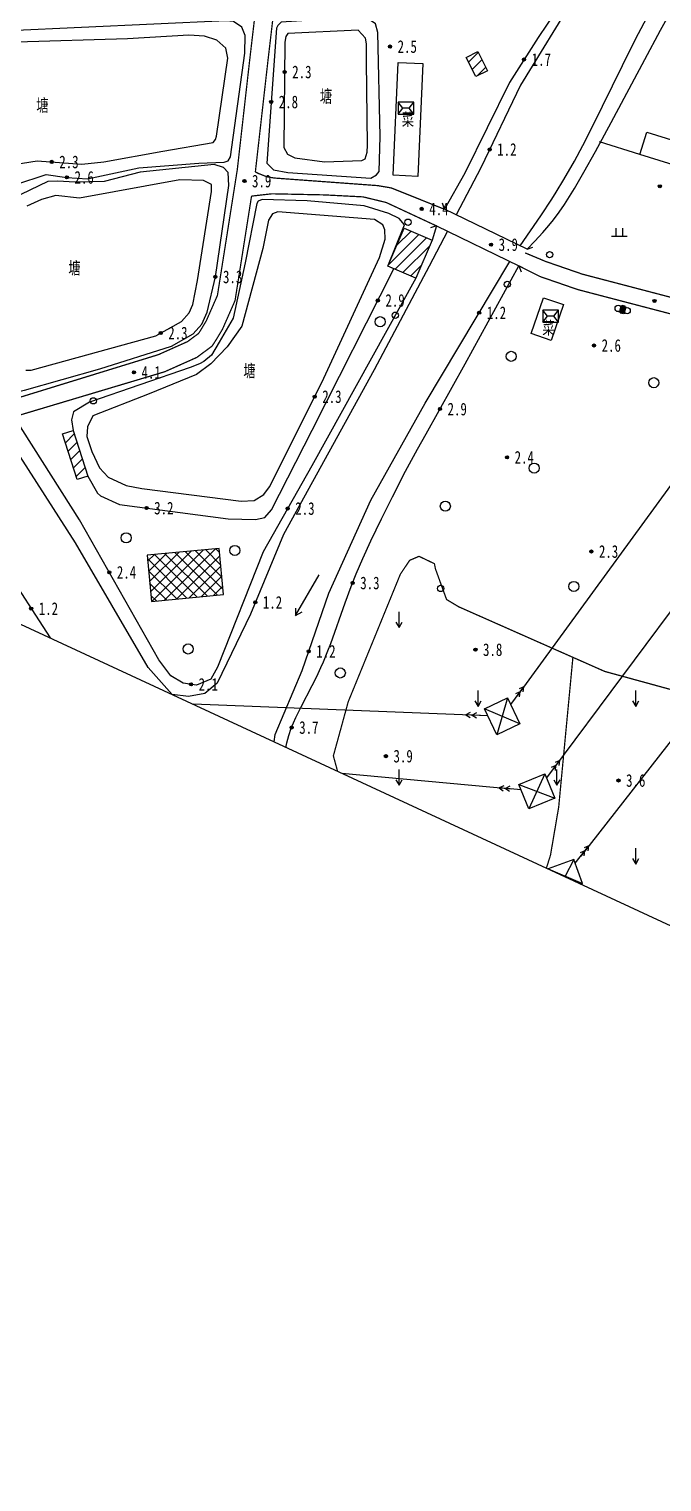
# Model space of a CAD drawing. Header units: metres. Extents: x 494039 to 619385, y 3351420 to 3402703.
# Drawn here: x 583894.4 to 584094.9, y 3394767.6 to 3395228.5 of the extents above; entities that cross this region are included whole.
import ezdxf
from ezdxf.enums import TextEntityAlignment as Align

# ---------------------------------------------------------------- set-up
doc = ezdxf.new("R2010")
doc.units = ezdxf.units.M
doc.linetypes.add('8521', pattern=[0])
doc.linetypes.add('9610', pattern=[0])
for name, color, linetype in [('210100', 130, 'Continuous'), ('230102', 141, 'Continuous'), ('261301', 141, 'Continuous'), ('310300', 8, 'Continuous'), ('310500', 8, 'Continuous'), ('330400', 8, 'Continuous'), ('420500', 8, 'Continuous'), ('430300', 8, 'Continuous'), ('510301', 8, 'Continuous'), ('510303', 8, 'Continuous'), ('510402', 8, 'Continuous'), ('541000', 8, 'Continuous'), ('720100', 8, 'Continuous'), ('760201', 8, '8521'), ('810100', 8, '9610'), ('810200', 8, 'Continuous'), ('810301', 8, 'Continuous'), ('810302', 8, 'Continuous'), ('810501', 8, 'Continuous'), ('范围线', 8, 'Continuous')]:
    doc.layers.add(name, color=color, linetype=linetype)
pattern_1 = [(45, (0, 0), (-1.767766953, 1.767766953), [])]

# ---------------------------------------------------------------- blocks, each defined once
blk = doc.blocks.new('gc170')
at = {"linetype": 'Continuous'}
blk.add_circle((0, 0), 0.5, dxfattribs=at)
blk = doc.blocks.new('gu')
at = {"flags": 128}
for points in [[(3.75, 0), (-3.75, 0)], [(2.71, -0.6), (3.75, 0), (3.75, 0), (2.71, 0.6)]]:
    blk.add_lwpolyline(points, dxfattribs=at)
blk = doc.blocks.new('p_point')
for radius in [0.25, 0.2, 0.15, 0.1, 0.05]:
    blk.add_circle((0, 0), radius)
blk.add_point((0, 0))
blk = doc.blocks.new('vm')
at = {"linetype": 'Continuous'}
for p, q in [((1.25, 0), (-1.25, 0)), ((-0.5, 0), (-0.5, 1.3)), ((0.5, 1.3), (0.5, 0))]:
    blk.add_line(p, q, dxfattribs=at)
blk = doc.blocks.new('v1')
blk.add_circle((0, 0), 0.8)
blk = doc.blocks.new('gc120')
for p, q in [((0, 0), (0, 2.5)), ((-0.5, 0.87), (0, 0)), ((0, 0), (0.5, 0.87))]:
    blk.add_line(p, q)
blk = doc.blocks.new('gc013a')
at = {"linetype": 'Continuous'}
blk.add_line((0.5, 0), (4, 0), dxfattribs=at)
at = {"linetype": 'Continuous', "flags": 128}
for points in [[(2.31, -0.4), (3, 0), (2.31, 0.4)], [(3.31, -0.4), (4, 0), (3.31, 0.4)]]:
    blk.add_lwpolyline(points, dxfattribs=at)
blk = doc.blocks.new('mf')
for p, q in [((1.25, 0.95), (-1.25, 0.95)), ((-1.25, 0.95), (-1.25, -0.95)), ((0.5, 0), (-0.5, 0)), ((1.25, -0.95), (1.25, 0.95)), ((-1.25, -0.95), (1.25, -0.95))]:
    blk.add_line(p, q)
at = {"flags": 128}
for points in [[(-1.25, -0.95), (-0.5, 0), (-1.25, 0.95)], [(1.25, -0.95), (0.5, 0), (1.25, 0.95)]]:
    blk.add_lwpolyline(points, dxfattribs=at)
blk = doc.blocks.new('1-3&1-4')
at = {"layer": '310300', "linetype": 'Continuous'}
h = blk.add_hatch(dxfattribs=at)
h.set_pattern_fill('ANSI31', color=8, scale=20, style=0)
h.set_pattern_definition(pattern_1)
h.paths.add_polyline_path([(584032.862, 3395219.4509), (584036.5446, 3395221.3138), (584039.6059, 3395215.2621), (584035.9233, 3395213.3992)])
h = blk.add_hatch(dxfattribs=at)
h.set_pattern_fill('ANSI31', color=8, scale=20, style=0)
h.set_pattern_definition(pattern_1)
h.paths.add_polyline_path([(584016.946, 3395149.4396), (584008.0338, 3395153.267), (584013.2111, 3395165.3223), (584022.1233, 3395161.4949)])
h = blk.add_hatch(dxfattribs=at)
h.set_pattern_fill('ANSI31', color=8, scale=20, style=0)
h.set_pattern_definition(pattern_1)
h.paths.add_polyline_path([(583904.961, 3395100.0994), (583908.2912, 3395101.1701), (583912.9599, 3395086.6495), (583909.6296, 3395085.5787)])
at = {"layer": '310500', "linetype": 'Continuous'}
h = blk.add_hatch(dxfattribs=at)
h.set_pattern_fill('ANSI37', color=8, scale=20, style=0)
h.set_pattern_definition([(45, (0, 0), (-1.767766953, 1.767766953), []), (135, (0, 0), (-1.767766953, -1.767766953), [])])
h.paths.add_polyline_path([(583955.9284, 3395049.0705), (583954.5623, 3395063.7579), (583931.7449, 3395061.6356), (583933.111, 3395046.9482)])
at = {"layer": '210100', "color": 141, "linetype": 'Continuous', "flags": 128}
for points in [[(584067.7571, 3395239.5019), (584050.0744, 3395210.6328), (584037.5606, 3395184.461), (584029.7158, 3395169.5187)], [(584049.9929, 3395159.677), (584056.5289, 3395169.2525), (584060.0024, 3395174.5254), (584061.4137, 3395176.742), (584063.8775, 3395180.7736), (584067.2062, 3395186.576), (584069.8663, 3395191.549), (584072.9427, 3395197.5813), (584082.3953, 3395216.8757), (584085.937, 3395223.9832), (584087.493, 3395227.0185), (584090.1664, 3395232.0535)], [(583972.0087, 3395002.3956), (583972.37, 3395004.7551), (583980.8868, 3395025.0088), (583989.3415, 3395049.5491), (584002.6998, 3395079.0704), (584019.8801, 3395109.8234), (584046.7444, 3395154.735)]]:
    blk.add_lwpolyline(points, dxfattribs=at)
for points, elevation in [([(584026.9884, 3395164.3238), (584021.1743, 3395153.2495), (584003.7646, 3395120.3794), (583974.9419, 3395068.1266), (583964.5001, 3395042.8996), (583954.0054, 3395021.0051), (583950.0761, 3395017.7581), (583944.9218, 3395016.7195), (583939.6791, 3395017.4037), (583932.0782, 3395025.9577), (583909.0821, 3395065.5438), (583884.4784, 3395103.7273)], 0.302), ([(583866.557, 3395097.5942), (583869.868, 3395091.1587), (583886.1088, 3395058.3991), (583901.0615, 3395035.331)], 0.3167)]:
    blk.add_lwpolyline(points, dxfattribs=dict(at, elevation=elevation))
at = {"layer": '230102', "color": 141, "linetype": 'Continuous', "flags": 128}
for points, elevation in [([(583998.6745, 3395228.1365), (583976.3637, 3395227.0868), (583975.7395, 3395226.0598), (583975.4515, 3395224.2801), (583975.1216, 3395190.914), (583976.2786, 3395188.7493), (583978.5441, 3395187.6548), (583988.0408, 3395186.403), (583999.8194, 3395186.795), (584000.8846, 3395187.342), (584001.5149, 3395189.4341), (584001.5949, 3395191.6756), (584001.2884, 3395218.1468), (584001.2932, 3395223.7304), (584001.0212, 3395225.5433)], 1.916), ([(583968.4497, 3395158.8741), (583961.803, 3395134.2256), (583957.1822, 3395127.6771), (583951.9902, 3395122.2985), (583947.3878, 3395118.9447), (583932.4613, 3395112.7668), (583914.5474, 3395105.7402), (583912.8207, 3395102.2965), (583912.7089, 3395099.25), (583914.2132, 3395094.4932), (583916.6693, 3395089.3438), (583919.4473, 3395086.3811), (583925.1296, 3395083.6769), (583930.0429, 3395082.7202), (583961.6051, 3395078.745), (583965.7327, 3395078.9052), (583968.7414, 3395080.8415), (583970.597, 3395083.2919), (583987.1186, 3395116.3547), (584005.3849, 3395156.0558), (584007.1654, 3395161.8488), (584007.1284, 3395164.802), (584006.5188, 3395166.3611), (584003.8132, 3395168.088), (583973.2476, 3395170.5356), (583971.4697, 3395169.8703), (583970.2485, 3395167.861)], 2.1973)]:
    blk.add_lwpolyline(points, close=True, dxfattribs=dict(at, elevation=elevation))
for points, elevation in [([(583873.7164, 3395182.978), (583896.9399, 3395186.7013), (583911.0813, 3395185.5693), (583918.0731, 3395186.379), (583936.7706, 3395189.7281), (583952.711, 3395192.4555), (583953.4292, 3395193.4866), (583953.7981, 3395194.5456), (583957.3537, 3395219.2273), (583956.7406, 3395222.4365), (583953.8928, 3395224.9816), (583949.9488, 3395226.1746), (583945.0189, 3395226.4985), (583925.5644, 3395225.3912), (583890.3886, 3395224.2655)], 2.1341), ([(583893.2869, 3395120.3184), (583895.0066, 3395120.2858), (583934.5116, 3395131.2005), (583942.6553, 3395135.7104), (583945.1305, 3395138.427), (583946.3018, 3395141.1077), (583947.7437, 3395148.7539), (583952.1533, 3395176.9528), (583952.1927, 3395179.127), (583949.6598, 3395180.3833), (583942.1218, 3395180.6356), (583910.3209, 3395174.8594), (583902.8684, 3395175.702), (583898.2659, 3395174.4554), (583893.6581, 3395172.2962)], 2.0643)]:
    blk.add_lwpolyline(points, dxfattribs=dict(at, elevation=elevation))
at = {"layer": '310300', "color": 8, "linetype": 'Continuous', "elevation": 5.409, "flags": 128}
blk.add_lwpolyline([(584032.862, 3395219.4509), (584036.5446, 3395221.3138), (584039.6059, 3395215.2621), (584035.9233, 3395213.3992)], close=True, dxfattribs=at)
at = {"layer": '310300', "color": 8, "linetype": 'Continuous', "flags": 128}
for points in [[(584016.946, 3395149.4396), (584008.0338, 3395153.267), (584013.2111, 3395165.3223), (584022.1233, 3395161.4949)], [(583904.961, 3395100.0994), (583908.2912, 3395101.1701), (583912.9599, 3395086.6495), (583909.6296, 3395085.5787)]]:
    blk.add_lwpolyline(points, close=True, dxfattribs=at)
at = {"layer": '310500', "color": 8, "linetype": 'Continuous', "elevation": 13.1523, "flags": 128}
blk.add_lwpolyline([(583955.9284, 3395049.0705), (583954.5623, 3395063.7579), (583931.7449, 3395061.6356), (583933.111, 3395046.9482)], close=True, dxfattribs=at)
at = {"layer": '330400', "color": 8, "linetype": 'Continuous', "flags": 128}
blk.add_lwpolyline([(584011.3099, 3395217.8609), (584019.1381, 3395217.5145), (584017.5553, 3395181.7447), (584009.7271, 3395182.0911)], close=True, dxfattribs=at)
for points, elevation in [([(584090.164, 3395195.7644), (584135.8149, 3395181.6014), (584133.6242, 3395174.5403), (584087.9733, 3395188.7033)], 4.4378), ([(584063.758, 3395141.0505), (584059.8443, 3395129.6755), (584053.4959, 3395131.8597), (584057.4096, 3395143.2347)], 3.7694)]:
    blk.add_lwpolyline(points, close=True, dxfattribs=dict(at, elevation=elevation))
at = {"layer": '420500', "color": 8, "linetype": 'Continuous', "const_width": 0.4, "flags": 128}
for points in [[(583887.9342, 3395110.5826), (583935.3115, 3395125.1838), (583944.5715, 3395129.3258), (583948.0742, 3395131.9191), (583948.6183, 3395132.7584), (583950.4909, 3395135.8624), (583954.0495, 3395143.9703), (583960.3542, 3395183.9324), (583964.2737, 3395218.6134), (583968.6363, 3395255.8656), (583975.8863, 3395311.8011), (583982.9893, 3395369.1663), (583990.5885, 3395421.4824), (584002.4055, 3395487.4376)], [(584007.226, 3395482.2324), (583996.2895, 3395420.563), (583988.712, 3395368.3965), (583981.6144, 3395311.0753), (583974.3669, 3395255.1587), (583970.0098, 3395217.9533), (583966.0773, 3395183.158)], [(584026.0331, 3395171.3061), (584009.1587, 3395178.069), (584004.851, 3395178.8102), (583972.0177, 3395181.2178), (583969.6724, 3395181.6259), (583967.0191, 3395182.6755), (583966.0773, 3395183.158)], [(583964.8664, 3395175.4824), (583959.6365, 3395142.3332), (583955.6278, 3395133.1997), (583953.5139, 3395129.6958), (583952.3503, 3395127.9009), (583947.5024, 3395124.3116), (583937.3261, 3395119.7597), (583889.6719, 3395105.5047)], [(583964.8664, 3395175.4824), (583971.3342, 3395176.2135), (583987.9614, 3395175.865), (584000.2089, 3395175.2355), (584007.5472, 3395173.4546), (584023.4724, 3395166.0303)], [(584049.6185, 3395153.3401), (584056.3456, 3395149.9501), (584068.2719, 3395145.8325), (584129.8784, 3395129.6904), (584189.4395, 3395115.3718), (584245.6418, 3395100.9841), (584290.5465, 3395090.2584), (584331.6521, 3395080.5066)], [(584051.617, 3395157.4576), (584058.1184, 3395154.7335), (584069.7545, 3395150.7161), (584131.1204, 3395134.6372), (584190.668, 3395120.3218), (584246.8667, 3395105.9351), (584291.7276, 3395095.2198), (584338.9608, 3395083.8235)]]:
    blk.add_lwpolyline(points, dxfattribs=at)
at = {"layer": '430300', "color": 8, "linetype": 'Continuous'}
for p, q in [((584026.0331, 3395171.3061), (584025.3783, 3395173.1959)), ((584023.4724, 3395166.0303), (584021.5826, 3395165.3755)), ((584052.1791, 3395158.6159), (584054.0689, 3395159.2707)), ((584049.6185, 3395153.3401), (584050.2733, 3395151.4503))]:
    blk.add_line(p, q, dxfattribs=at)
at = {"layer": '430300', "color": 8, "linetype": 'Continuous', "flags": 128}
for points in [[(584052.1791, 3395158.6159), (584026.0331, 3395171.3061)], [(584023.4724, 3395166.0303), (584049.6185, 3395153.3401)]]:
    blk.add_lwpolyline(points, dxfattribs=at)
at = {"layer": '510303', "color": 8, "linetype": 'Continuous'}
for p, q in [((584046.0059, 3395016.314), (584042.6274, 3395004.6308)), ((584049.9068, 3395008.0789), (584038.7265, 3395012.8658)), ((584057.7751, 3394992.2378), (584052.7805, 3394981.1479)), ((584049.5973, 3394988.8643), (584060.9584, 3394984.5214)), ((584067.0408, 3394965.0597), (584064.2051, 3394959.5959)), ((584058.8288, 3394962.0917), (584069.7797, 3394957.4818))]:
    blk.add_line(p, q, dxfattribs=at)
at = {"layer": '510303', "color": 8, "linetype": 'Continuous', "flags": 128}
blk.add_lwpolyline([(584046.0059, 3395016.314), (584049.9068, 3395008.0789), (584042.6274, 3395004.6308), (584038.7265, 3395012.8658)], close=True, dxfattribs=at)
at = {"layer": '510303', "color": 8, "linetype": 'Continuous', "elevation": 3.9966, "flags": 128}
blk.add_lwpolyline([(584049.5973, 3394988.8643), (584057.7751, 3394992.2378), (584060.9584, 3394984.5214), (584052.7805, 3394981.1479)], close=True, dxfattribs=at)
blk.add_lwpolyline([(584069.2059, 3394957.2744), (584069.7797, 3394957.4818), (584067.0408, 3394965.0597), (584058.8288, 3394962.0917), (584058.8288, 3394962.0917)], dxfattribs=at)
at = {"layer": '510402', "color": 8, "linetype": 'Continuous'}
for p, q in [((584082.3351, 3395140.767), (584081.7385, 3395138.4424)), ((584083.2533, 3395140.5313), (584082.3351, 3395140.767)), ((584082.6567, 3395138.2067), (584083.2533, 3395140.5313)), ((584081.7385, 3395138.4424), (584082.6567, 3395138.2067))]:
    blk.add_line(p, q, dxfattribs=at)
at = {"layer": '510402', "color": 8, "linetype": 'Continuous', "const_width": 2.4, "flags": 128}
blk.add_lwpolyline([(584083.4645, 3395139.2382), (584081.5273, 3395139.7355)], dxfattribs=at)
at = {"layer": '541000', "color": 8, "linetype": 'Continuous'}
for p, q in [((584060.0497, 3394993.1139), (584271.4549, 3395277.5785)), ((584264.1575, 3395216.4807), (584069.2188, 3394966.0992)), ((584175.8855, 3395191.175), (584049.0255, 3395016.9398)), ((584039.7757, 3395010.6509), (583946.3104, 3395014.3253)), ((583993.529, 3394992.4054), (584047.3118, 3394987.4298))]:
    blk.add_line(p, q, dxfattribs=at)
at = {"layer": '760201', "color": 8, "linetype": '8521', "flags": 128}
for points in [[(584126.0434, 3395347.0736), (584115.4665, 3395334.2716), (584110.0155, 3395325.6336), (584107.233, 3395315.2233), (584105.4255, 3395308.088), (584098.7945, 3395294.7918), (584093.8188, 3395289.6182), (584092.714, 3395287.1945), (584081.5003, 3395269.349), (584071.8082, 3395250.2314), (584067.0709, 3395242.8385), (584055.6719, 3395225.791), (584046.611, 3395211.4784), (584032.4283, 3395182.7853), (584026.0331, 3395171.3061)], [(584052.1791, 3395158.6159), (584054.6399, 3395161.1839), (584057.1955, 3395163.9543), (584059.0666, 3395166.1322), (584060.5536, 3395167.9828), (584062.3326, 3395170.3746), (584064.0211, 3395172.8309), (584065.6406, 3395175.3365), (584067.2076, 3395177.8795), (584070.2308, 3395183.0446), (584073.8818, 3395189.5926), (584078.8769, 3395198.8446), (584089.4719, 3395218.7752), (584094.4767, 3395228.0794), (584098.0382, 3395234.5141), (584100.448, 3395238.517), (584101.8387, 3395240.5659), (584102.9518, 3395242.0428), (584104.1405, 3395243.4542), (584105.4212, 3395244.7853), (584106.8803, 3395246.0835), (584108.2645, 3395247.1459), (584109.7186, 3395248.119), (584111.2328, 3395248.9972), (584112.7988, 3395249.7729), (584114.6139, 3395250.5101), (584116.5431, 3395251.1116), (584118.5119, 3395251.5677), (584120.7327, 3395251.9321), (584123.4256, 3395252.2062), (584126.0436, 3395252.3332), (584129.3289, 3395252.3399), (584133.3335, 3395252.1815), (584135.8776, 3395252.0152), (584160.5568, 3395249.8816), (584170.195, 3395249.1698), (584175.3399, 3395248.8742), (584180.1153, 3395248.6818), (584194.2922, 3395248.3066), (584201.3769, 3395248.0288), (584205.8543, 3395247.7393), (584216.675, 3395246.7892), (584218.7716, 3395246.6659), (584221.9209, 3395246.5865), (584224.9611, 3395246.6721), (584232.3481, 3395247.13), (584233.7634, 3395247.1623), (584236.0205, 3395247.1125), (584237.312, 3395247.0095), (584239.4815, 3395246.7034), (584245.466, 3395245.5194)], [(584023.4724, 3395166.0303), (584022.1233, 3395161.4949), (584016.946, 3395149.4396), (583983.9705, 3395089.9735), (583968.5882, 3395062.6548), (583954.1163, 3395026.0496), (583952.015, 3395022.2147), (583947.4534, 3395020.3456), (583943.1928, 3395020.9805), (583939.2656, 3395023.3567), (583935.461, 3395028.3447), (583910.3854, 3395072.804), (583889.6719, 3395105.5047)], [(583975.8129, 3395000.6296), (583975.8588, 3395000.9681), (583976.0767, 3395002.1111), (583976.677, 3395004.3919), (583977.4612, 3395006.6667), (583978.8993, 3395010.0701), (583980.5506, 3395013.4657), (583984.0891, 3395020.2443), (583985.5119, 3395023.0673), (583986.866, 3395025.9744), (583987.6297, 3395027.7315), (583989.0599, 3395031.2456), (583989.9573, 3395033.5874), (583994.5455, 3395046.426), (583996.4672, 3395051.6377), (583998.0575, 3395055.6299), (584000.1725, 3395060.5711), (584002.722, 3395066.184), (584006.0497, 3395073.158), (584009.4948, 3395080.0859), (584013.6951, 3395088.1842), (584017.5054, 3395095.2163), (584020.1853, 3395100.0554), (584032.576, 3395122.2759), (584049.6185, 3395153.3401)]]:
    blk.add_lwpolyline(points, dxfattribs=at)
for points in [[(584005.6823, 3395194.4003), (584004.9414, 3395227.3464), (584004.1869, 3395230.139), (584002.1702, 3395231.5087), (583998.744, 3395232.2725), (583974.2929, 3395230.665), (583973.1771, 3395229.603), (583972.779, 3395228.707), (583969.6859, 3395185.8872), (583971.8371, 3395183.8548), (583976.3323, 3395182.9684), (584002.7217, 3395181.2072), (584004.4609, 3395182.2615), (584005.2865, 3395183.3187)], [(583958.1978, 3395187.9447), (583962.7653, 3395220.8656), (583962.8594, 3395226.4284), (583961.8129, 3395229.0897), (583959.1095, 3395230.8149), (583956.8139, 3395231.1142), (583888.0627, 3395227.8955), (583835.0115, 3395215.7011), (583829.1808, 3395212.5201), (583827.2052, 3395210.814), (583827.3227, 3395207.9974), (583845.0242, 3395177.5332), (583848.1471, 3395174.5554), (583850.9897, 3395174.127), (583864.9373, 3395177.2634), (583877.2403, 3395178.5254), (583890.1731, 3395179.1143), (583899.719, 3395182.3678), (583906.3546, 3395181.43), (583912.8952, 3395180.9946), (583929.119, 3395184.4453), (583948.2094, 3395185.9653), (583956.1465, 3395186.26), (583957.4494, 3395186.7131)], [(583950.8478, 3395138.6502), (583953.4104, 3395149.8681), (583957.6284, 3395178.8582), (583957.4365, 3395182.9191), (583955.9541, 3395184.5719), (583953.0034, 3395185.4649), (583929.5324, 3395183.1228), (583918.1323, 3395180.1195), (583909.0101, 3395179.8821), (583903.385, 3395180.2623), (583900.3497, 3395180.0742), (583891.6964, 3395176.0145), (583887.9578, 3395174.9753), (583881.1471, 3395176.709), (583878.0734, 3395176.92), (583873.8952, 3395176.5177), (583859.2163, 3395173.6635), (583850.7403, 3395170.4113), (583849.6932, 3395169.098), (583849.8274, 3395167.9305), (583853.6376, 3395161.3551), (583878.7691, 3395125.9829), (583885.7805, 3395118.441), (583890.3955, 3395114.0083), (583891.4399, 3395113.6347), (583892.9257, 3395113.8937), (583916.7469, 3395120.7238), (583939.4934, 3395127.8436), (583946.3777, 3395131.7558), (583949.1607, 3395134.8579)], [(583962.8613, 3395154.2918), (583959.0108, 3395136.7367), (583954.6122, 3395129.1243), (583952.131, 3395125.0416), (583949.7153, 3395123.0243), (583948.3551, 3395122.2816), (583945.3811, 3395121.1421), (583913.5003, 3395110.1308), (583908.4559, 3395107.0026), (583907.8129, 3395104.5633), (583908.2912, 3395101.1701), (583912.9599, 3395086.6495), (583916.0537, 3395081.2531), (583917.0159, 3395080.4269), (583923.0172, 3395077.6513), (583957.505, 3395073.1547), (583966.1551, 3395072.9458), (583969.0601, 3395073.5142), (583971.1895, 3395075.9697), (583984.1072, 3395101.1912), (584009.9699, 3395152.4355), (584008.0338, 3395153.267), (584013.3692, 3395166.3732), (584011.6621, 3395168.4279), (584008.4114, 3395169.9447), (584000.5094, 3395172.4355), (583982.5003, 3395173.9908), (583968.192, 3395174.3808), (583966.9361, 3395173.9066), (583966.592, 3395173.1187)]]:
    blk.add_lwpolyline(points, close=True, dxfattribs=at)
at = {"layer": '810100', "color": 8, "linetype": '9610', "elevation": 3.1909, "flags": 128}
blk.add_lwpolyline([(584087.9733, 3395188.7033), (584075.1123, 3395192.6835)], dxfattribs=at)
at = {"layer": '810200', "color": 8, "linetype": 'Continuous', "const_width": 0.4, "flags": 128}
blk.add_lwpolyline([(583992.1202, 3394993.0594), (583990.7986, 3394997.9366), (583995.5138, 3395015.1064), (584012.0315, 3395055.5472), (584014.9651, 3395059.9367), (584017.9399, 3395061.2298), (584022.8304, 3395058.8908), (584023.1526, 3395057.2354), (584026.6806, 3395047.5201), (584030.5579, 3395045.2019), (584076.8018, 3395024.719), (584124.1411, 3395011.7369), (584142.7526, 3395005.686), (584135.7726, 3394974.6268), (584165.0873, 3394964.9941), (584149.5901, 3394919.9581)], dxfattribs=at)
at = {"layer": '810200', "color": 8, "linetype": 'Continuous', "const_width": 0.4, "elevation": 3.5771, "flags": 128}
blk.add_lwpolyline([(584066.7226, 3395029.1834), (584062.219, 3394981.7247), (584059.623, 3394966.4583), (584058.3222, 3394962.3268)], dxfattribs=at)
at = {"layer": '范围线', "color": 8, "flags": 128}
blk.add_lwpolyline([(580974.9971, 3398172.2884), (580158.1729, 3397748.7629), (583102.2681, 3395406.1495), (589376.9328, 3392493.3034), (594318.9563, 3392016.403), (594002.9657, 3392059.9931), (593709.5027, 3392110.274), (593489.39, 3392154.2585), (593446.55, 3392164.1073), (593184.0367, 3392224.4585), (592856.0894, 3392311.9807), (592630.9821, 3392379.424), (592345.2786, 3392474.0542), (592112.8421, 3392558.6278), (591835.9381, 3392668.5492), (591571.4074, 3392783.2499), (591303.4331, 3392909.9936), (591275.2655, 3392923.316), (591065.2798, 3393031.2284), (591019.813, 3393054.5939), (590886.2864, 3393127.1825), (590776.1303, 3393189.2284), (589711.9005, 3393302.4152), (583546.9224, 3396125.8295)], close=True, dxfattribs=at)
at = {"layer": '261301', "color": 141, "linetype": 'Continuous', "xscale": 2, "yscale": 2, "rotation": 239.8687809315191}
blk.add_blockref('gu', (583982.5658, 3395048.8948, 1.2), dxfattribs=at)
at = {"layer": '330400', "color": 8, "linetype": 'Continuous', "xscale": 2, "yscale": 2}
for p in [(584013.8081, 3395203.4144), (584059.6532, 3395137.3742)]:
    blk.add_blockref('mf', p, dxfattribs=at)
at = {"layer": '510301', "color": 8, "linetype": 'Continuous', "xscale": 2, "yscale": 2}
for p in [(584014.4802, 3395167.2049, 3.0713), (584059.3284, 3395156.9289, 3.188), (584045.939, 3395147.4908, 3.3272), (584010.4334, 3395137.6951, 3.0713), (583914.7006, 3395110.5454, 3.8169), (584024.786, 3395051.0238, 2.9559)]:
    blk.add_blockref('gc170', p, dxfattribs=at)
at = {"layer": '510402', "color": 8, "linetype": 'Continuous', "xscale": 2, "yscale": 2}
for p in [(584081.0682, 3395139.8533), (584083.9236, 3395139.1204)]:
    blk.add_blockref('gc170', p, dxfattribs=at)
at = {"layer": '541000', "color": 8, "linetype": 'Continuous', "xscale": 2, "yscale": 2}
for p, rotation in [((584046.4279, 3395013.3721), 53.94177259057743), ((584040.7664, 3395010.6116), 177.7486749306885), ((584057.7581, 3394990.0304), 53.3814187806543), ((584051.299, 3394987.061), 174.7145315071949), ((584066.8604, 3394963.07), 52.09686922990835)]:
    blk.add_blockref('gc013a', p, dxfattribs=dict(at, rotation=rotation))
at = {"layer": '720100', "color": 8, "linetype": 'Continuous', "xscale": 2, "yscale": 2, "zscale": 2}
for p in [(584008.755, 3395222.9173, 2.4948), (584051.2473, 3395218.802, 1.7131), (583975.3585, 3395214.8681, 2.3), (583971.0924, 3395205.3579, 2.7867), (584040.3419, 3395190.2778, 1.183), (583901.5277, 3395186.3341, 2.3), (583906.3546, 3395181.43, 2.6021), (583962.6095, 3395180.261, 3.9192), (584094.2604, 3395178.582, 2.5226), (584018.8077, 3395171.4245, 4.4123), (584040.7851, 3395160.0945, 3.9412), (583953.4104, 3395149.8681, 3.2545), (584004.9013, 3395142.3927, 2.8718), (584092.5817, 3395142.2383, 3.2639), (584037.0262, 3395138.4882, 1.2), (583936.0627, 3395132.0594, 2.3), (584073.4208, 3395128.109, 2.5931), (583927.5831, 3395119.5611, 4.0594), (583984.8828, 3395111.8805, 2.3), (584024.5918, 3395107.9323, 2.9009), (584045.8549, 3395092.6389, 2.3675), (583931.6087, 3395076.5311, 3.246), (583976.3256, 3395076.3963, 2.346), (584072.5662, 3395062.7602, 2.3405), (583919.7704, 3395056.1644, 2.4492), (583919.7704, 3395056.1644, 2.4492), (583996.914, 3395052.7907, 3.2645), (583895.0244, 3395044.6447, 1.2), (583966.0424, 3395046.6258, 1.2), (583982.9874, 3395031.1059, 1.2), (584035.8259, 3395031.6211, 3.8411), (583945.6942, 3395020.6078, 2.1422), (583977.5794, 3395006.938, 3.7101), (584007.4535, 3394997.8534, 3.945), (584081.1719, 3394990.1245, 3.5984)]:
    blk.add_blockref('p_point', p, dxfattribs=at)
at = {"layer": '810301', "color": 8, "linetype": 'Continuous', "xscale": 2, "yscale": 2}
for p in [(584011.6512, 3395038.6242), (584036.6512, 3395013.6242), (584086.6512, 3395013.6242), (584011.6512, 3394988.6242), (584061.6512, 3394988.6242), (584086.6512, 3394963.6242)]:
    blk.add_blockref('gc120', p, dxfattribs=at)
at = {"layer": '810302', "color": 8, "linetype": 'Continuous', "xscale": 2, "yscale": 2}
blk.add_blockref('vm', (584081.4394, 3395162.7148, 2.611), dxfattribs=at)
at = {"layer": '810501', "color": 8, "linetype": 'Continuous', "xscale": 2, "yscale": 2}
for p in [(584005.618, 3395135.6414, 3.5048), (584047.1848, 3395124.654, 2.611), (584092.3463, 3395116.2986, 2.611), (584054.4381, 3395089.2101, 2.611), (584026.292, 3395077.1353, 2.611), (583925.1119, 3395067.078, 3.5048), (583959.5733, 3395063.0981, 3.5048), (584067.0243, 3395051.6797, 2.611), (583944.798, 3395031.8397, 3.5048), (583992.9973, 3395024.2267, 2.611)]:
    blk.add_blockref('v1', p, dxfattribs=at)
at = {"color": 8, "width": 0.75}
for s, p in [('塘', (583988.4649, 3395207.1785, 1.916)), ('塘', (583898.5974, 3395204.3086, 2.1341)), ('菜', (584014.4326, 3395199.8028, 3.7696)), ('塘', (583908.7604, 3395152.6512, 2.0643)), ('菜', (584058.9627, 3395133.6899, 3.7694)), ('塘', (583964.2131, 3395120.0737, 2.1973))]:
    blk.add_text(s, height=4, dxfattribs=at).set_placement(p, align=Align.MIDDLE_CENTER)
at = {"layer": '720100', "color": 8, "width": 0.75}
for s, p in [('2.5', (584011.155, 3395222.9173, 2.4948)), ('1.7', (584053.6473, 3395218.802, 1.7131)), ('2.3', (583977.7585, 3395214.8681, 2.3)), ('2.8', (583973.4924, 3395205.3579, 2.7867)), ('1.2', (584042.7419, 3395190.2778, 1.183)), ('2.3', (583903.9277, 3395186.3341, 2.3)), ('2.6', (583908.7546, 3395181.43, 2.6021)), ('3.9', (583965.0095, 3395180.261, 3.9192)), ('4.4', (584021.2077, 3395171.4245, 4.4123)), ('3.9', (584043.1851, 3395160.0945, 3.9412)), ('3.3', (583955.8104, 3395149.8681, 3.2545)), ('2.9', (584007.3013, 3395142.3927, 2.8718)), ('1.2', (584039.4262, 3395138.4882, 1.2)), ('2.3', (583938.4627, 3395132.0594, 2.3)), ('2.6', (584075.8208, 3395128.109, 2.5931)), ('4.1', (583929.9831, 3395119.5611, 4.0594)), ('2.3', (583987.2828, 3395111.8805, 2.3)), ('2.9', (584026.9918, 3395107.9323, 2.9009)), ('2.4', (584048.2549, 3395092.6389, 2.3675)), ('3.2', (583934.0087, 3395076.5311, 3.246)), ('2.3', (583978.7256, 3395076.3963, 2.346)), ('2.3', (584074.9662, 3395062.7602, 2.3405)), ('2.4', (583922.1704, 3395056.1644, 2.4492)), ('2.4', (583922.1704, 3395056.1644, 2.4492)), ('3.3', (583999.314, 3395052.7907, 3.2645)), ('1.2', (583968.4424, 3395046.6258, 1.2)), ('1.2', (583897.4244, 3395044.6447, 1.2)), ('1.2', (583985.3874, 3395031.1059, 1.2)), ('3.8', (584038.2259, 3395031.6211, 3.8411)), ('2.1', (583948.0942, 3395020.6078, 2.1422)), ('3.7', (583979.9794, 3395006.938, 3.7101)), ('3.9', (584009.8535, 3394997.8534, 3.945)), ('3.6', (584083.5719, 3394990.1245, 3.5984))]:
    blk.add_text(s, height=4, dxfattribs=at).set_placement(p, align=Align.MIDDLE_LEFT)

msp = doc.modelspace()

# ---------------------------------------------------------------- block references
msp.add_blockref('1-3&1-4', (0, 0))

doc.saveas('drawing.dxf')
